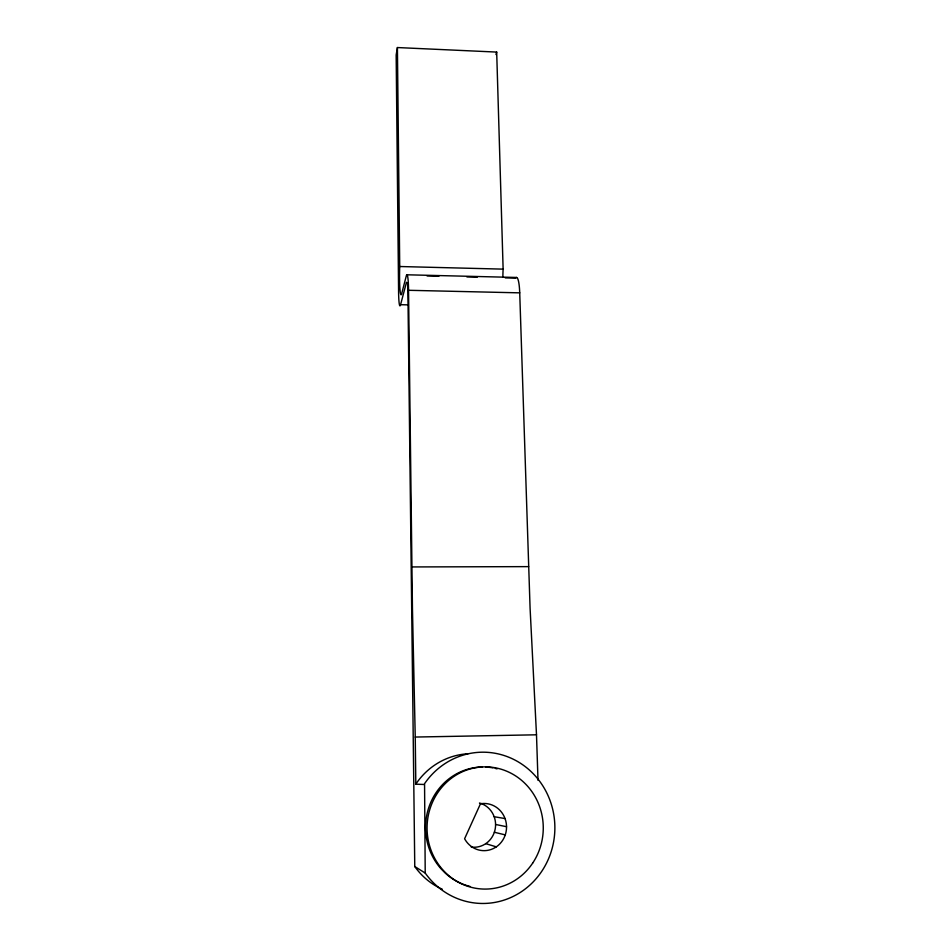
<?xml version="1.0" encoding="UTF-8"?>
<svg xmlns="http://www.w3.org/2000/svg" width="951" height="951" viewBox="0 0 951 951"><rect width="100%" height="100%" fill="white"/><g stroke="black" fill="none" stroke-linecap="round" stroke-linejoin="round"><path stroke-width="1.43" d="M502.877 276.729A23.502 3.685 -88.4 0 1 503.127 269.133L496.684 52.079L397.411 47.55L396.163 54.992L398.588 291.636A21.243 1.759 -88.9 0 0 400.573 304.7L407.943 304.867M400.573 304.7L406.469 282.316C408.336 281.817 407.492 289.021 407.896 290.947L414.767 866.516A70.386 67.057 -88 0 0 442.37 889.268M495.946 54.516L496.684 52.079M425.216 873.066L424.562 783.672A75.64 71.943 -89.4 0 1 530.717 771.237A75.64 71.943 -89.4 0 1 531.538 883.538A75.64 71.943 -89.4 0 1 425.216 873.066L414.767 866.516M424.063 784.48L415.825 784.195L416.3 783.422A71.408 68.008 -88.3 0 1 467.951 753.774M397.411 47.55L399.717 266.518A23.739 1.985 -88.9 0 0 401.5 294.394L406.41 275.481A23.145 2.021 -88.9 0 1 408.538 290.293L412.449 608.747L415.242 737.049L536.495 734.802L538.004 780.307M411.902 566.939L528.637 566.63M408.538 290.293L519.721 292.849L530.076 607.974L536.495 734.802M399.717 266.518L503.127 269.133M406.921 274.791L516.559 277.466M427.082 275.98L438.886 276.265M466.929 276.955L477.259 277.205M505.302 277.894L515.632 278.144A22.907 3.756 -88.6 0 1 519.721 292.849M494.175 816.707L505.052 818.573M495.578 824.458L506.538 826.704M494.354 832.256L505.266 834.895M495.174 768.36L497.1 768.872M485.771 843.656L496.291 846.865M415.242 737.049L415.825 784.195M485.937 767.053A60.495 57.535 -89.4 0 1 493.046 767.885M469.937 886.391A60.495 57.535 -89.4 0 1 445.246 873.089L440.872 868.632A60.495 57.535 -89.4 0 1 430.221 803.666A60.495 57.535 -89.4 0 1 482.359 766.993M479.459 803.001A22.467 21.386 -88.6 0 1 495.186 829.058A22.467 21.386 -88.6 0 1 471.244 847.044M480.469 803.785L464.599 838.746L465.229 839.84A23.597 22.432 -89.5 0 0 493.177 848.637A23.597 22.432 -89.5 0 0 505.789 820.963A23.597 22.432 -89.5 0 0 481.741 803.607L480.469 803.785M532.643 863.151A61.102 58.094 -89.6 0 0 490.419 767.112A61.102 58.094 -89.6 0 0 432.42 853.641A61.102 58.094 -89.6 0 0 532.643 863.151"/></g></svg>
